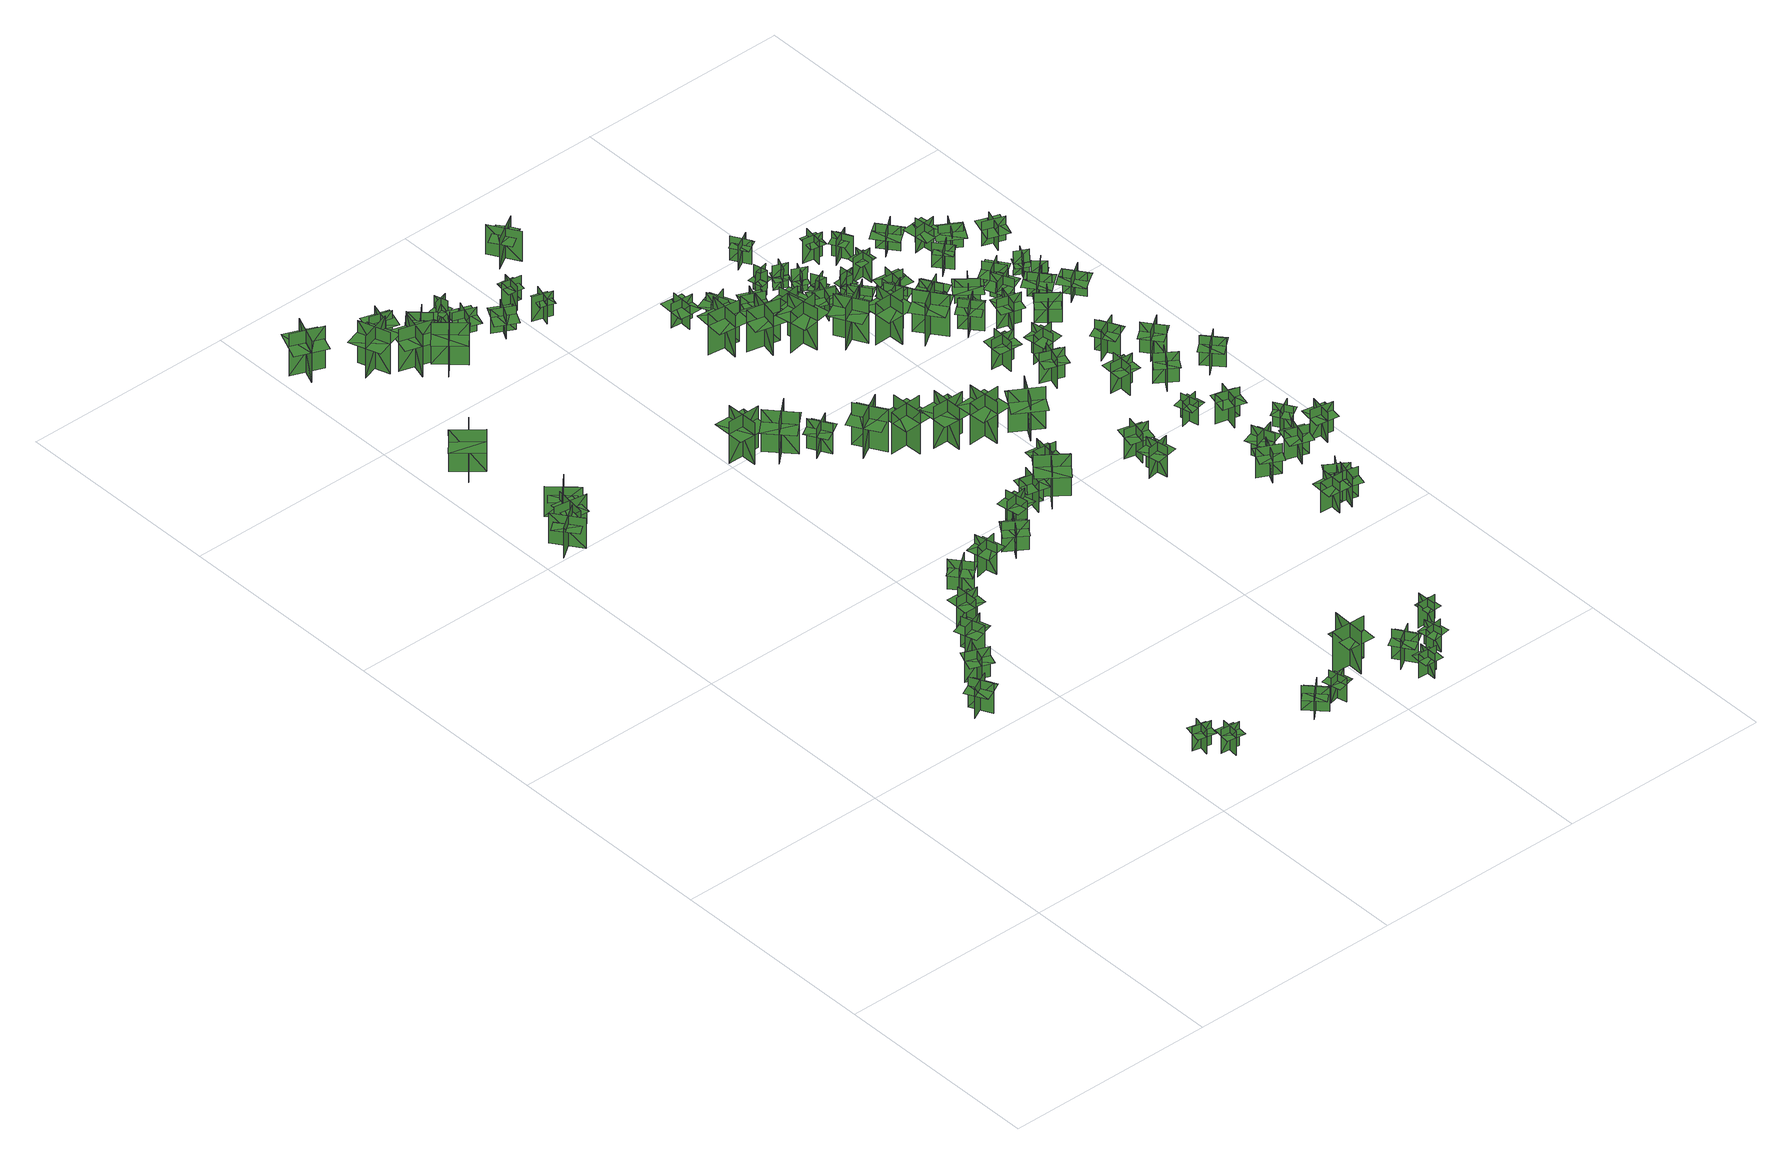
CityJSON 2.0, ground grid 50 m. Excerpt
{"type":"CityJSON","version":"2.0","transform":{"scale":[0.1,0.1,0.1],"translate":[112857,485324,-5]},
"CityObjects":{
"tree1":{"type":"SolitaryVegetationObject","geometry":[{"type":"MultiSurface","lod":"1","boundaries":[[[0,1,2]],[[0,2,3]],[[4,5,6]],[[4,6,7]],[[8,9,10]],[[8,10,11]],[[8,11,12]],[[8,12,13]]]}]},
"tree2":{"type":"SolitaryVegetationObject","geometry":[{"type":"MultiSurface","lod":"1","boundaries":[[[14,15,16]],[[14,16,17]],[[18,19,20]],[[18,20,21]],[[22,23,24]],[[22,24,25]],[[22,25,26]],[[22,26,27]]]}]},
"tree3":{"type":"SolitaryVegetationObject","geometry":[{"type":"MultiSurface","lod":"1","boundaries":[[[28,29,30]],[[28,30,31]],[[32,33,34]],[[32,34,35]],[[36,37,38]],[[36,38,39]],[[36,39,40]],[[36,40,41]]]}]},
"tree4":{"type":"SolitaryVegetationObject","geometry":[{"type":"MultiSurface","lod":"1","boundaries":[[[42,43,44]],[[42,44,45]],[[46,47,48]],[[46,48,49]],[[50,51,52]],[[50,52,53]],[[50,53,54]],[[50,54,55]]]}]},
"tree5":{"type":"SolitaryVegetationObject","geometry":[{"type":"MultiSurface","lod":"1","boundaries":[[[56,57,58]],[[56,58,59]],[[60,61,62]],[[60,62,63]],[[64,65,66]],[[64,66,67]],[[64,67,68]],[[64,68,69]]]}]},
"tree6":{"type":"SolitaryVegetationObject","geometry":[{"type":"MultiSurface","lod":"1","boundaries":[[[70,71,72]],[[70,72,73]],[[74,75,76]],[[74,76,77]],[[78,79,80]],[[78,80,81]],[[78,81,82]],[[78,82,83]]]}]},
"tree7":{"type":"SolitaryVegetationObject","geometry":[{"type":"MultiSurface","lod":"1","boundaries":[[[84,85,86]],[[84,86,87]],[[88,89,90]],[[88,90,91]],[[92,93,94]],[[92,94,95]],[[92,95,96]],[[92,96,97]]]}]},
"tree8":{"type":"SolitaryVegetationObject","geometry":[{"type":"MultiSurface","lod":"1","boundaries":[[[98,99,100]],[[98,100,101]],[[102,103,104]],[[102,104,105]],[[106,107,108]],[[106,108,109]],[[106,109,110]],[[106,110,111]]]}]},
"tree9":{"type":"SolitaryVegetationObject","geometry":[{"type":"MultiSurface","lod":"1","boundaries":[[[112,113,114]],[[112,114,115]],[[116,117,118]],[[116,118,119]],[[120,121,122]],[[120,122,123]],[[120,123,124]],[[120,124,125]]]}]},
"tree10":{"type":"SolitaryVegetationObject","geometry":[{"type":"MultiSurface","lod":"1","boundaries":[[[126,127,128]],[[126,128,129]],[[130,131,132]],[[130,132,133]],[[134,135,136]],[[134,136,137]],[[134,137,138]],[[134,138,139]]]}]},
"tree11":{"type":"SolitaryVegetationObject","geometry":[{"type":"MultiSurface","lod":"1","boundaries":[[[140,141,142]],[[140,142,143]],[[144,145,146]],[[144,146,147]],[[148,149,150]],[[148,150,151]],[[148,151,152]],[[148,152,153]]]}]},
"tree12":{"type":"SolitaryVegetationObject","geometry":[{"type":"MultiSurface","lod":"1","boundaries":[[[154,155,156]],[[154,156,157]],[[158,159,160]],[[158,160,161]],[[162,163,164]],[[162,164,165]],[[162,165,166]],[[162,166,167]]]}]},
"tree13":{"type":"SolitaryVegetationObject","geometry":[{"type":"MultiSurface","lod":"1","boundaries":[[[168,169,170]],[[168,170,171]],[[172,173,174]],[[172,174,175]],[[176,177,178]],[[176,178,179]],[[176,179,180]],[[176,180,181]]]}]},
"tree14":{"type":"SolitaryVegetationObject","geometry":[{"type":"MultiSurface","lod":"1","boundaries":[[[182,183,184]],[[182,184,185]],[[186,187,188]],[[186,188,189]],[[190,191,192]],[[190,192,193]],[[190,193,194]],[[190,194,195]]]}]},
"tree15":{"type":"SolitaryVegetationObject","geometry":[{"type":"MultiSurface","lod":"1","boundaries":[[[196,197,198]],[[196,198,199]],[[200,201,202]],[[200,202,203]],[[204,205,206]],[[204,206,207]],[[204,207,208]],[[204,208,209]]]}]},
"tree16":{"type":"SolitaryVegetationObject","geometry":[{"type":"MultiSurface","lod":"1","boundaries":[[[210,211,212]],[[210,212,213]],[[214,215,216]],[[214,216,217]],[[218,219,220]],[[218,220,221]],[[218,221,222]],[[218,222,223]]]}]},
"tree17":{"type":"SolitaryVegetationObject","geometry":[{"type":"MultiSurface","lod":"1","boundaries":[[[224,225,226]],[[224,226,227]],[[228,229,230]],[[228,230,231]],[[232,233,234]],[[232,234,235]],[[232,235,236]],[[232,236,237]]]}]},
"tree18":{"type":"SolitaryVegetationObject","geometry":[{"type":"MultiSurface","lod":"1","boundaries":[[[238,239,240]],[[238,240,241]],[[242,243,244]],[[242,244,245]],[[246,247,248]],[[246,248,249]],[[246,249,250]],[[246,250,251]]]}]},
"tree19":{"type":"SolitaryVegetationObject","geometry":[{"type":"MultiSurface","lod":"1","boundaries":[[[252,253,254]],[[252,254,255]],[[256,257,258]],[[256,258,259]],[[260,261,262]],[[260,262,263]],[[260,263,264]],[[260,264,265]]]}]},
"tree20":{"type":"SolitaryVegetationObject","geometry":[{"type":"MultiSurface","lod":"1","boundaries":[[[266,267,268]],[[266,268,269]],[[270,271,272]],[[270,272,273]],[[274,275,276]],[[274,276,277]],[[274,277,278]],[[274,278,279]]]}]},
"tree21":{"type":"SolitaryVegetationObject","geometry":[{"type":"MultiSurface","lod":"1","boundaries":[[[280,281,282]],[[280,282,283]],[[284,285,286]],[[284,286,287]],[[288,289,290]],[[288,290,291]],[[288,291,292]],[[288,292,293]]]}]},
"tree22":{"type":"SolitaryVegetationObject","geometry":[{"type":"MultiSurface","lod":"1","boundaries":[[[294,295,296]],[[294,296,297]],[[298,299,300]],[[298,300,301]],[[302,303,304]],[[302,304,305]],[[302,305,306]],[[302,306,307]]]}]},
"tree23":{"type":"SolitaryVegetationObject","geometry":[{"type":"MultiSurface","lod":"1","boundaries":[[[308,309,310]],[[308,310,311]],[[312,313,314]],[[312,314,315]],[[316,317,318]],[[316,318,319]],[[316,319,320]],[[316,320,321]]]}]},
"tree24":{"type":"SolitaryVegetationObject","geometry":[{"type":"MultiSurface","lod":"1","boundaries":[[[322,323,324]],[[322,324,325]],[[326,327,328]],[[326,328,329]],[[330,331,332]],[[330,332,333]],[[330,333,334]],[[330,334,335]]]}]},
"tree25":{"type":"SolitaryVegetationObject","geometry":[{"type":"MultiSurface","lod":"1","boundaries":[[[336,337,338]],[[336,338,339]],[[340,341,342]],[[340,342,343]],[[344,345,341]],[[344,341,340]],[[346,347,337]],[[346,337,336]],[[336,337,348]],[[336,348,349]],[[336,350,351]],[[336,351,337]]]}]},
"tree26":{"type":"SolitaryVegetationObject","geometry":[{"type":"MultiSurface","lod":"1","boundaries":[[[352,353,354]],[[352,354,355]],[[356,357,358]],[[356,358,359]],[[360,361,362]],[[360,362,363]],[[360,363,364]],[[360,364,365]]]}]},
"tree27":{"type":"SolitaryVegetationObject","geometry":[{"type":"MultiSurface","lod":"1","boundaries":[[[366,367,368]],[[366,368,369]],[[370,371,372]],[[370,372,373]],[[374,375,376]],[[374,376,377]],[[374,377,378]],[[374,378,379]]]}]},
"tree28":{"type":"SolitaryVegetationObject","geometry":[{"type":"MultiSurface","lod":"1","boundaries":[[[380,381,382]],[[380,382,383]],[[384,385,386]],[[384,386,387]],[[388,389,390]],[[388,390,391]],[[388,391,392]],[[388,392,393]]]}]},
"tree29":{"type":"SolitaryVegetationObject","geometry":[{"type":"MultiSurface","lod":"1","boundaries":[[[394,395,396]],[[394,396,397]],[[398,399,400]],[[398,400,401]],[[402,403,404]],[[402,404,405]],[[402,405,406]],[[402,406,407]]]}]},
"tree30":{"type":"SolitaryVegetationObject","geometry":[{"type":"MultiSurface","lod":"1","boundaries":[[[408,409,410]],[[408,410,411]],[[412,413,414]],[[412,414,415]],[[416,417,418]],[[416,418,419]],[[416,419,420]],[[416,420,421]]]}]},
"tree31":{"type":"SolitaryVegetationObject","geometry":[{"type":"MultiSurface","lod":"1","boundaries":[[[422,423,424]],[[422,424,425]],[[426,427,428]],[[426,428,429]],[[430,431,432]],[[430,432,433]],[[430,433,434]],[[430,434,435]]]}]},
"tree32":{"type":"SolitaryVegetationObject","geometry":[{"type":"MultiSurface","lod":"1","boundaries":[[[436,437,438]],[[436,438,439]],[[440,441,442]],[[440,442,443]],[[444,445,446]],[[444,446,447]],[[444,447,448]],[[444,448,449]]]}]},
"tree33":{"type":"SolitaryVegetationObject","geometry":[{"type":"MultiSurface","lod":"1","boundaries":[[[450,451,452]],[[450,452,453]],[[454,455,456]],[[454,456,457]],[[458,459,460]],[[458,460,461]],[[458,461,462]],[[458,462,463]]]}]},
"tree34":{"type":"SolitaryVegetationObject","geometry":[{"type":"MultiSurface","lod":"1","boundaries":[[[464,465,466]],[[464,466,467]],[[468,469,470]],[[468,470,471]],[[472,473,474]],[[472,474,475]],[[472,475,476]],[[472,476,477]]]}]},
"tree35":{"type":"SolitaryVegetationObject","geometry":[{"type":"MultiSurface","lod":"1","boundaries":[[[478,479,480]],[[478,480,481]],[[482,483,484]],[[482,484,485]],[[486,487,488]],[[486,488,489]],[[486,490,491]],[[486,491,487]]]}]},
"tree36":{"type":"SolitaryVegetationObject","geometry":[{"type":"MultiSurface","lod":"1","boundaries":[[[492,493,494]],[[492,494,495]],[[496,497,498]],[[496,498,499]],[[500,501,502]],[[500,502,503]],[[500,504,505]],[[500,505,501]]]}]},
"tree37":{"type":"SolitaryVegetationObject","geometry":[{"type":"MultiSurface","lod":"1","boundaries":[[[506,507,508]],[[506,508,509]],[[510,511,512]],[[510,512,513]],[[514,515,516]],[[514,516,517]],[[514,517,518]],[[514,518,519]]]}]},
"tree38":{"type":"SolitaryVegetationObject","geometry":[{"type":"MultiSurface","lod":"1","boundaries":[[[520,521,522]],[[520,522,523]],[[524,525,526]],[[524,526,527]],[[528,529,530]],[[528,530,531]],[[528,531,532]],[[528,532,533]]]}]},
"tree39":{"type":"SolitaryVegetationObject","geometry":[{"type":"MultiSurface","lod":"1","boundaries":[[[534,535,536]],[[534,536,537]],[[538,539,540]],[[538,540,541]],[[542,543,544]],[[542,544,545]],[[542,545,546]],[[542,546,547]]]}]},
"tree40":{"type":"SolitaryVegetationObject","geometry":[{"type":"MultiSurface","lod":"1","boundaries":[[[548,549,550]],[[548,550,551]],[[552,553,554]],[[552,554,555]],[[556,557,558]],[[556,558,559]],[[556,559,560]],[[556,560,561]]]}]},
"tree41":{"type":"SolitaryVegetationObject","geometry":[{"type":"MultiSurface","lod":"1","boundaries":[[[562,563,564]],[[562,564,565]],[[566,567,568]],[[566,568,569]],[[570,571,572]],[[570,572,573]],[[570,573,574]],[[570,574,575]]]}]},
"tree42":{"type":"SolitaryVegetationObject","geometry":[{"type":"MultiSurface","lod":"1","boundaries":[[[576,577,578]],[[576,578,579]],[[580,581,582]],[[580,582,583]],[[584,585,586]],[[584,586,587]],[[584,587,588]],[[584,588,589]]]}]},
"tree43":{"type":"SolitaryVegetationObject","geometry":[{"type":"MultiSurface","lod":"1","boundaries":[[[590,591,592]],[[590,592,593]],[[594,595,596]],[[594,596,597]],[[598,599,600]],[[598,600,601]],[[598,601,602]],[[598,602,603]]]}]},
"tree44":{"type":"SolitaryVegetationObject","geometry":[{"type":"MultiSurface","lod":"1","boundaries":[[[604,605,606]],[[604,606,607]],[[608,609,610]],[[608,610,611]],[[612,613,614]],[[612,614,615]],[[612,615,616]],[[612,616,617]]]}]},
"tree45":{"type":"SolitaryVegetationObject","geometry":[{"type":"MultiSurface","lod":"1","boundaries":[[[618,619,620]],[[618,620,621]],[[622,623,624]],[[622,624,625]],[[626,627,628]],[[626,628,629]],[[626,629,630]],[[626,630,631]]]}]},
"tree46":{"type":"SolitaryVegetationObject","geometry":[{"type":"MultiSurface","lod":"1","boundaries":[[[632,633,634]],[[632,634,635]],[[636,637,638]],[[636,638,639]],[[640,641,642]],[[640,642,643]],[[640,643,644]],[[640,644,645]]]}]},
"tree47":{"type":"SolitaryVegetationObject","geometry":[{"type":"MultiSurface","lod":"1","boundaries":[[[646,647,648]],[[646,648,649]],[[650,651,652]],[[650,652,653]],[[654,655,656]],[[654,656,657]],[[654,657,658]],[[654,658,659]]]}]},
"tree48":{"type":"SolitaryVegetationObject","geometry":[{"type":"MultiSurface","lod":"1","boundaries":[[[660,661,662]],[[660,662,663]],[[664,665,666]],[[664,666,667]],[[668,669,670]],[[668,670,671]],[[668,671,672]],[[668,672,673]]]}]},
"tree49":{"type":"SolitaryVegetationObject","geometry":[{"type":"MultiSurface","lod":"1","boundaries":[[[674,675,676]],[[674,676,677]],[[678,679,680]],[[678,680,681]],[[682,683,684]],[[682,684,685]],[[682,685,686]],[[682,686,687]]]}]},
"tree50":{"type":"SolitaryVegetationObject","geometry":[{"type":"MultiSurface","lod":"1","boundaries":[[[688,689,690]],[[688,690,691]],[[692,693,694]],[[692,694,695]],[[696,697,698]],[[696,698,699]],[[696,699,700]],[[696,700,701]]]}]},
"tree51":{"type":"SolitaryVegetationObject","geometry":[{"type":"MultiSurface","lod":"1","boundaries":[[[702,703,704]],[[702,704,705]],[[706,707,708]],[[706,708,709]],[[710,711,712]],[[710,712,713]],[[710,713,714]],[[710,714,715]]]}]},
"tree52":{"type":"SolitaryVegetationObject","geometry":[{"type":"MultiSurface","lod":"1","boundaries":[[[716,717,718]],[[716,718,719]],[[720,721,722]],[[720,722,723]],[[724,725,726]],[[724,726,727]],[[724,727,728]],[[724,728,729]]]}]},
"tree53":{"type":"SolitaryVegetationObject","geometry":[{"type":"MultiSurface","lod":"1","boundaries":[[[730,731,732]],[[730,732,733]],[[734,735,736]],[[734,736,737]],[[738,739,740]],[[738,740,741]],[[738,741,742]],[[738,742,743]]]}]},
"tree54":{"type":"SolitaryVegetationObject","geometry":[{"type":"MultiSurface","lod":"1","boundaries":[[[744,745,746]],[[744,746,747]],[[748,749,750]],[[748,750,751]],[[752,753,754]],[[752,754,755]],[[752,755,756]],[[752,756,757]]]}]},
"tree55":{"type":"SolitaryVegetationObject","geometry":[{"type":"MultiSurface","lod":"1","boundaries":[[[758,759,760]],[[758,760,761]],[[762,763,764]],[[762,764,765]],[[766,767,768]],[[766,768,769]],[[766,769,770]],[[766,770,771]]]}]},
"tree56":{"type":"SolitaryVegetationObject","geometry":[{"type":"MultiSurface","lod":"1","boundaries":[[[772,773,774]],[[772,774,775]],[[776,777,778]],[[776,778,779]],[[780,781,782]],[[780,782,783]],[[780,783,784]],[[780,784,785]]]}]},
"tree57":{"type":"SolitaryVegetationObject","geometry":[{"type":"MultiSurface","lod":"1","boundaries":[[[786,787,788]],[[786,788,789]],[[790,791,792]],[[790,792,793]],[[794,795,791]],[[794,791,790]],[[796,797,787]],[[796,787,786]],[[786,787,798]],[[786,798,799]],[[786,800,801]],[[786,801,787]]]}]},
"tree58":{"type":"SolitaryVegetationObject","geometry":[{"type":"MultiSurface","lod":"1","boundaries":[[[802,803,804]],[[802,804,805]],[[806,807,808]],[[806,808,809]],[[810,811,812]],[[810,812,813]],[[810,813,814]],[[810,814,815]]]}]},
"tree59":{"type":"SolitaryVegetationObject","geometry":[{"type":"MultiSurface","lod":"1","boundaries":[[[816,817,818]],[[816,818,819]],[[820,821,822]],[[820,822,823]],[[824,825,826]],[[824,826,827]],[[824,827,828]],[[824,828,829]]]}]},
"tree60":{"type":"SolitaryVegetationObject","geometry":[{"type":"MultiSurface","lod":"1","boundaries":[[[830,831,832]],[[830,832,833]],[[834,835,836]],[[834,836,837]],[[838,839,840]],[[838,840,841]],[[838,841,842]],[[838,842,843]]]}]},
"tree61":{"type":"SolitaryVegetationObject","geometry":[{"type":"MultiSurface","lod":"1","boundaries":[[[844,845,846]],[[844,846,847]],[[848,849,850]],[[848,850,851]],[[852,853,854]],[[852,854,855]],[[852,855,856]],[[852,856,857]]]}]},
"tree62":{"type":"SolitaryVegetationObject","geometry":[{"type":"MultiSurface","lod":"1","boundaries":[[[858,859,860]],[[858,860,861]],[[862,863,864]],[[862,864,865]],[[866,867,863]],[[866,863,862]],[[868,869,859]],[[868,859,858]],[[858,859,870]],[[858,870,871]],[[858,872,873]],[[858,873,859]]]}]},
"tree63":{"type":"SolitaryVegetationObject","geometry":[{"type":"MultiSurface","lod":"1","boundaries":[[[874,875,876]],[[874,876,877]],[[878,879,880]],[[878,880,881]],[[882,883,884]],[[882,884,885]],[[882,885,886]],[[882,886,887]]]}]},
"tree64":{"type":"SolitaryVegetationObject","geometry":[{"type":"MultiSurface","lod":"1","boundaries":[[[888,889,890]],[[888,890,891]],[[892,893,894]],[[892,894,895]],[[896,897,893]],[[896,893,892]],[[898,899,889]],[[898,889,888]],[[888,889,900]],[[888,900,901]],[[888,902,903]],[[888,903,889]]]}]},
"tree65":{"type":"SolitaryVegetationObject","geometry":[{"type":"MultiSurface","lod":"1","boundaries":[[[904,905,906]],[[904,906,907]],[[908,909,910]],[[908,910,911]],[[912,913,909]],[[912,909,908]],[[914,915,905]],[[914,905,904]],[[904,905,916]],[[904,916,917]],[[904,918,919]],[[904,919,905]]]}]},
"tree66":{"type":"SolitaryVegetationObject","geometry":[{"type":"MultiSurface","lod":"1","boundaries":[[[920,921,922]],[[920,922,923]],[[924,925,926]],[[924,926,927]],[[928,929,930]],[[928,930,931]],[[928,931,932]],[[928,932,933]]]}]},
"tree67":{"type":"SolitaryVegetationObject","geometry":[{"type":"MultiSurface","lod":"1","boundaries":[[[934,935,936]],[[934,936,937]],[[938,939,940]],[[938,940,941]],[[942,943,944]],[[942,944,945]],[[942,945,946]],[[942,946,947]]]}]},
"tree68":{"type":"SolitaryVegetationObject","geometry":[{"type":"MultiSurface","lod":"1","boundaries":[[[948,949,950]],[[948,950,951]],[[952,953,954]],[[952,954,955]],[[956,957,958]],[[956,958,959]],[[956,959,960]],[[956,960,961]]]}]},
"tree69":{"type":"SolitaryVegetationObject","geometry":[{"type":"MultiSurface","lod":"1","boundaries":[[[962,963,964]],[[962,964,965]],[[966,967,968]],[[966,968,969]],[[970,971,972]],[[970,972,973]],[[970,973,974]],[[970,974,975]]]}]},
"tree70":{"type":"SolitaryVegetationObject","geometry":[{"type":"MultiSurface","lod":"1","boundaries":[[[976,977,978]],[[976,978,979]],[[980,981,982]],[[980,982,983]],[[984,985,986]],[[984,986,987]],[[984,987,988]],[[984,988,989]]]}]},
"tree71":{"type":"SolitaryVegetationObject","geometry":[{"type":"MultiSurface","lod":"1","boundaries":[[[990,991,992]],[[990,992,993]],[[994,995,996]],[[994,996,997]],[[998,999,1000]],[[998,1000,1001]],[[998,1002,1003]],[[998,1003,999]]]}]},
"tree72":{"type":"SolitaryVegetationObject","geometry":[{"type":"MultiSurface","lod":"1","boundaries":[[[1004,1005,1006]],[[1004,1006,1007]],[[1008,1009,1010]],[[1008,1010,1011]],[[1012,1013,1014]],[[1012,1014,1015]],[[1012,1015,1016]],[[1012,1016,1017]]]}]},
"tree73":{"type":"SolitaryVegetationObject","geometry":[{"type":"MultiSurface","lod":"1","boundaries":[[[1018,1019,1020]],[[1018,1020,1021]],[[1022,1023,1024]],[[1022,1024,1025]],[[1026,1027,1023]],[[1026,1023,1022]],[[1028,1029,1019]],[[1028,1019,1018]],[[1018,1019,1030]],[[1018,1030,1031]],[[1018,1032,1033]],[[1018,1033,1019]]]}]},
"tree74":{"type":"SolitaryVegetationObject","geometry":[{"type":"MultiSurface","lod":"1","boundaries":[[[1034,1035,1036]],[[1034,1036,1037]],[[1038,1039,1040]],[[1038,1040,1041]],[[1042,1043,1044]],[[1042,1044,1045]],[[1042,1045,1046]],[[1042,1046,1047]]]}]},
"tree75":{"type":"SolitaryVegetationObject","geometry":[{"type":"MultiSurface","lod":"1","boundaries":[[[1048,1049,1050]],[[1048,1050,1051]],[[1052,1053,1054]],[[1052,1054,1055]],[[1056,1057,1058]],[[1056,1058,1059]],[[1056,1059,1060]],[[1056,1060,1061]]]}]},
"tree76":{"type":"SolitaryVegetationObject","geometry":[{"type":"MultiSurface","lod":"1","boundaries":[[[1062,1063,1064]],[[1062,1064,1065]],[[1066,1067,1068]],[[1066,1068,1069]],[[1070,1071,1072]],[[1070,1072,1073]],[[1070,1073,1074]],[[1070,1074,1075]]]}]},
"tree77":{"type":"SolitaryVegetationObject","geometry":[{"type":"MultiSurface","lod":"1","boundaries":[[[1076,1077,1078]],[[1076,1078,1079]],[[1080,1081,1082]],[[1080,1082,1083]],[[1084,1085,1086]],[[1084,1086,1087]],[[1084,1087,1088]],[[1084,1088,1089]]]}]},
"tree78":{"type":"SolitaryVegetationObject","geometry":[{"type":"MultiSurface","lod":"1","boundaries":[[[1090,1091,1092]],[[1090,1092,1093]],[[1094,1095,1096]],[[1094,1096,1097]],[[1098,1099,1100]],[[1098,1100,1101]],[[1098,1101,1102]],[[1098,1102,1103]]]}]},
"tree79":{"type":"SolitaryVegetationObject","geometry":[{"type":"MultiSurface","lod":"1","boundaries":[[[1104,1105,1106]],[[1104,1106,1107]],[[1108,1109,1110]],[[1108,1110,1111]],[[1112,1113,1114]],[[1112,1114,1115]],[[1112,1115,1116]],[[1112,1116,1117]]]}]},
"tree80":{"type":"SolitaryVegetationObject","geometry":[{"type":"MultiSurface","lod":"1","boundaries":[[[1118,1119,1120]],[[1118,1120,1121]],[[1122,1123,1124]],[[1122,1124,1125]],[[1126,1127,1128]],[[1126,1128,1129]],[[1126,1129,1130]],[[1126,1130,1131]]]}]},
"tree81":{"type":"SolitaryVegetationObject","geometry":[{"type":"MultiSurface","lod":"1","boundaries":[[[1132,1133,1134]],[[1132,1134,1135]],[[1136,1137,1138]],[[1136,1138,1139]],[[1140,1141,1142]],[[1140,1142,1143]],[[1140,1143,1144]],[[1140,1144,1145]]]}]},
"tree82":{"type":"SolitaryVegetationObject","geometry":[{"type":"MultiSurface","lod":"1","boundaries":[[[1146,1147,1148]],[[1146,1148,1149]],[[1150,1151,1152]],[[1150,1152,1153]],[[1154,1155,1156]],[[1154,1156,1157]],[[1154,1157,1158]],[[1154,1158,1159]]]}]},
"tree83":{"type":"SolitaryVegetationObject","geometry":[{"type":"MultiSurface","lod":"1","boundaries":[[[1160,1161,1162]],[[1160,1162,1163]],[[1164,1165,1166]],[[1164,1166,1167]],[[1168,1169,1170]],[[1168,1170,1171]],[[1168,1172,1173]],[[1168,1173,1169]]]}]},
"tree84":{"type":"SolitaryVegetationObject","geometry":[{"type":"MultiSurface","lod":"1","boundaries":[[[1174,1175,1176]],[[1174,1176,1177]],[[1178,1179,1180]],[[1178,1180,1181]],[[1182,1183,1184]],[[1182,1184,1185]],[[1182,1186,1187]],[[1182,1187,1183]]]}]},
"tree85":{"type":"SolitaryVegetationObject","geometry":[{"type":"MultiSurface","lod":"1","boundaries":[[[1188,1189,1190]],[[1188,1190,1191]],[[1192,1193,1194]],[[1192,1194,1195]],[[1196,1197,1198]],[[1196,1198,1199]],[[1196,1199,1200]],[[1196,1200,1201]]]}]},
"tree86":{"type":"SolitaryVegetationObject","geometry":[{"type":"MultiSurface","lod":"1","boundaries":[[[1202,1203,1204]],[[1202,1204,1205]],[[1206,1207,1208]],[[1206,1208,1209]],[[1210,1211,1212]],[[1210,1212,1213]],[[1210,1213,1214]],[[1210,1214,1215]]]}]},
"tree87":{"type":"SolitaryVegetationObject","geometry":[{"type":"MultiSurface","lod":"1","boundaries":[[[1216,1217,1218]],[[1216,1218,1219]],[[1220,1221,1222]],[[1220,1222,1223]],[[1224,1225,1226]],[[1224,1226,1227]],[[1224,1227,1228]],[[1224,1228,1229]]]}]},
"tree88":{"type":"SolitaryVegetationObject","geometry":[{"type":"MultiSurface","lod":"1","boundaries":[[[1230,1231,1232]],[[1230,1232,1233]],[[1234,1235,1236]],[[1234,1236,1237]],[[1238,1239,1240]],[[1238,1240,1241]],[[1238,1241,1242]],[[1238,1242,1243]]]}]},
"tree89":{"type":"SolitaryVegetationObject","geometry":[{"type":"MultiSurface","lod":"1","boundaries":[[[1244,1245,1246]],[[1244,1246,1247]],[[1248,1249,1250]],[[1248,1250,1251]],[[1252,1253,1254]],[[1252,1254,1255]],[[1252,1256,1257]],[[1252,1257,1253]]]}]},
"tree90":{"type":"SolitaryVegetationObject","geometry":[{"type":"MultiSurface","lod":"1","boundaries":[[[1258,1259,1260]],[[1258,1260,1261]],[[1262,1263,1264]],[[1262,1264,1265]],[[1266,1267,1268]],[[1266,1268,1269]],[[1266,1269,1270]],[[1266,1270,1271]]]}]},
"tree91":{"type":"SolitaryVegetationObject","geometry":[{"type":"MultiSurface","lod":"1","boundaries":[[[1272,1273,1274]],[[1272,1274,1275]],[[1276,1277,1278]],[[1276,1278,1279]],[[1280,1281,1282]],[[1280,1282,1283]],[[1280,1283,1284]],[[1280,1284,1285]]]}]},
"tree92":{"type":"SolitaryVegetationObject","geometry":[{"type":"MultiSurface","lod":"1","boundaries":[[[1286,1287,1288]],[[1286,1288,1289]],[[1290,1291,1292]],[[1290,1292,1293]],[[1294,1295,1296]],[[1294,1296,1297]],[[1294,1297,1298]],[[1294,1298,1299]]]}]},
"tree93":{"type":"SolitaryVegetationObject","geometry":[{"type":"MultiSurface","lod":"1","boundaries":[[[1300,1301,1302]],[[1300,1302,1303]],[[1304,1305,1306]],[[1304,1306,1307]],[[1308,1309,1310]],[[1308,1310,1311]],[[1308,1311,1312]],[[1308,1312,1313]]]}]},
"tree94":{"type":"SolitaryVegetationObject","geometry":[{"type":"MultiSurface","lod":"1","boundaries":[[[1314,1315,1316]],[[1314,1316,1317]],[[1318,1319,1320]],[[1318,1320,1321]],[[1322,1323,1324]],[[1322,1324,1325]],[[1322,1325,1326]],[[1322,1326,1327]]]}]},
"tree95":{"type":"SolitaryVegetationObject","geometry":[{"type":"MultiSurface","lod":"1","boundaries":[[[1328,1329,1330]],[[1328,1330,1331]],[[1332,1333,1334]],[[1332,1334,1335]],[[1336,1337,1338]],[[1336,1338,1339]],[[1336,1340,1341]],[[1336,1341,1337]]]}]},
"tree96":{"type":"SolitaryVegetationObject","geometry":[{"type":"MultiSurface","lod":"1","boundaries":[[[1342,1343,1344]],[[1342,1344,1345]],[[1346,1347,1348]],[[1346,1348,1349]],[[1350,1351,1352]],[[1350,1352,1353]],[[1350,1353,1354]],[[1350,1354,1355]]]}]},
"tree97":{"type":"SolitaryVegetationObject","geometry":[{"type":"MultiSurface","lod":"1","boundaries":[[[1356,1357,1358]],[[1356,1358,1359]],[[1360,1361,1362]],[[1360,1362,1363]],[[1364,1365,1366]],[[1364,1366,1367]],[[1364,1367,1368]],[[1364,1368,1369]]]}]},
"tree98":{"type":"SolitaryVegetationObject","geometry":[{"type":"MultiSurface","lod":"1","boundaries":[[[1370,1371,1372]],[[1370,1372,1373]],[[1374,1375,1376]],[[1374,1376,1377]],[[1378,1379,1375]],[[1378,1375,1374]],[[1380,1381,1371]],[[1380,1371,1370]],[[1370,1371,1382]],[[1370,1382,1383]],[[1370,1384,1385]],[[1370,1385,1371]]]}]},
"tree99":{"type":"SolitaryVegetationObject","geometry":[{"type":"MultiSurface","lod":"1","boundaries":[[[1386,1387,1388]],[[1386,1388,1389]],[[1390,1391,1392]],[[1390,1392,1393]],[[1394,1395,1396]],[[1394,1396,1397]],[[1394,1397,1398]],[[1394,1398,1399]]]}]},
"tree100":{"type":"SolitaryVegetationObject","geometry":[{"type":"MultiSurface","lod":"1","boundaries":[[[1400,1401,1402]],[[1400,1402,1403]],[[1404,1405,1406]],[[1404,1406,1407]],[[1408,1409,1410]],[[1408,1410,1411]],[[1408,1411,1412]],[[1408,1412,1413]]]}]},
"tree101":{"type":"SolitaryVegetationObject","geometry":[{"type":"MultiSurface","lod":"1","boundaries":[[[1414,1415,1416]],[[1414,1416,1417]],[[1418,1419,1420]],[[1418,1420,1421]],[[1422,1423,1419]],[[1422,1419,1418]],[[1424,1425,1415]],[[1424,1415,1414]],[[1414,1415,1426]],[[1414,1426,1427]],[[1414,1428,1429]],[[1414,1429,1415]]]}]},
"tree102":{"type":"SolitaryVegetationObject","geometry":[{"type":"MultiSurface","lod":"1","boundaries":[[[1430,1431,1432]],[[1430,1432,1433]],[[1434,1435,1436]],[[1434,1436,1437]],[[1438,1439,1440]],[[1438,1440,1441]],[[1438,1441,1442]],[[1438,1442,1443]]]}]},
"tree103":{"type":"SolitaryVegetationObject","geometry":[{"type":"MultiSurface","lod":"1","boundaries":[[[1444,1445,1446]],[[1444,1446,1447]],[[1448,1449,1450]],[[1448,1450,1451]],[[1452,1453,1454]],[[1452,1454,1455]],[[1452,1455,1456]],[[1452,1456,1457]]]}]}
},
"vertices":[
[343,551,40],[293,526,40],[293,526,117],[343,551,117],[308,563,40],[333,513,40],[333,513,117],[308,563,117],[308,563,96],[283,550,96],[308,501,96],[333,513,96],[357,526,96],[332,575,96],
[89,1483,20],[44,1547,20],[44,1547,98],[89,1483,98],[97,1535,20],[97,1535,98],[34,1490,98],[34,1490,20],[85,1489,77],[105,1505,77],[68,1553,77],[48,1537,77],[27,1521,77],[64,1473,77],
[387,639,43],[367,588,43],[367,588,120],[387,639,120],[354,625,43],[405,605,43],[405,605,120],[354,625,120],[354,625,98],[344,599,98],[395,579,98],[405,605,98],[415,630,98],[364,650,98],
[109,1586,19],[98,1510,19],[98,1510,96],[109,1586,96],[67,1555,19],[67,1555,96],[144,1544,96],[144,1544,19],[108,1580,76],[82,1582,76],[76,1522,76],[102,1519,76],[127,1517,76],[134,1577,76],
[96,1619,18],[153,1565,18],[153,1565,96],[96,1619,96],[98,1566,18],[98,1566,96],[152,1622,96],[152,1622,18],[101,1614,75],[84,1594,75],[130,1554,75],[147,1574,75],[164,1593,75],[118,1633,75],
[569,161,49],[560,118,49],[560,118,111],[569,161,111],[545,145,49],[588,136,49],[588,136,111],[545,145,111],[545,145,93],[540,123,93],[583,114,93],[588,136,93],[592,158,93],[549,167,93],
[607,119,49],[602,75,49],[602,75,111],[607,119,111],[584,101,49],[628,95,49],[628,95,111],[584,101,111],[584,101,94],[581,79,94],[625,73,94],[628,95,94],[631,117,94],[587,123,94],
[62,1811,11],[113,1869,11],[113,1869,118],[62,1811,118],[113,1814,11],[55,1865,11],[55,1865,118],[113,1814,118],[113,1814,88],[139,1843,88],[80,1894,88],[55,1865,88],[29,1836,88],[88,1785,88],
[426,718,43],[443,665,43],[443,665,120],[426,718,120],[409,686,43],[462,702,43],[462,702,120],[409,686,120],[409,686,98],[417,659,98],[470,676,98],[462,702,98],[453,729,98],[401,712,98],
[486,796,42],[486,740,42],[486,740,119],[486,796,119],[460,770,42],[515,769,42],[515,769,119],[460,770,119],[460,770,97],[460,743,97],[515,742,97],[515,769,97],[516,797,97],[460,798,97],
[20,2313,11],[92,2284,11],[92,2284,119],[20,2313,119],[40,2266,11],[69,2337,11],[69,2337,119],[40,2266,119],[40,2266,88],[76,2251,88],[105,2322,88],[69,2337,88],[34,2352,88],[4,2280,88],
[565,834,43],[530,877,43],[530,877,120],[565,834,120],[569,870,43],[526,836,43],[526,836,120],[569,870,120],[569,870,99],[552,892,99],[509,857,99],[526,836,99],[543,814,99],[587,849,99],
[134,2207,8],[208,2231,8],[208,2231,116],[134,2207,116],[180,2184,8],[156,2257,8],[156,2257,116],[180,2184,116],[180,2184,86],[216,2195,86],[193,2269,86],[156,2257,86],[119,2245,86],[143,2172,86],
[843,101,46],[801,62,46],[801,62,109],[843,101,109],[802,102,46],[841,60,46],[841,60,109],[802,102,109],[804,100,91],[785,83,91],[821,44,91],[840,62,91],[858,79,91],[822,117,91],
[199,2179,8],[273,2157,8],[273,2157,116],[199,2179,116],[223,2134,8],[245,2208,8],[245,2208,116],[223,2134,116],[223,2134,86],[260,2123,86],[282,2197,86],[245,2208,86],[208,2219,86],[186,2145,86],
[636,846,43],[624,900,43],[624,900,120],[636,846,120],[656,877,43],[602,865,43],[602,865,120],[656,877,120],[656,877,99],[650,904,99],[596,892,99],[602,865,99],[608,838,99],[662,850,99],
[878,104,46],[888,61,46],[888,61,108],[878,104,108],[862,79,46],[905,89,46],[905,89,108],[862,79,108],[862,79,90],[867,57,90],[910,67,90],[905,89,90],[900,110,90],[857,100,90],
[229,2254,16],[229,2254,78],[245,2305,78],[245,2305,16],[213,2286,16],[213,2286,78],[262,2271,78],[262,2271,16],[206,2288,58],[198,2263,58],[259,2244,58],[267,2269,58],[275,2295,58],[213,2314,58],
[314,2153,9],[261,2097,9],[261,2097,117],[314,2153,117],[263,2152,9],[319,2099,9],[319,2099,117],[263,2152,117],[263,2152,87],[236,2124,87],[292,2071,87],[319,2099,87],[346,2127,87],[290,2180,87],
[321,2247,15],[321,2247,77],[283,2209,77],[283,2209,15],[320,2211,15],[320,2211,77],[283,2247,77],[283,2247,15],[326,2205,57],[344,2224,57],[299,2269,57],[280,2250,57],[261,2231,57],[307,2186,57],
[692,893,44],[738,862,44],[738,862,121],[692,893,121],[699,857,44],[730,903,44],[730,903,121],[699,857,121],[699,857,100],[722,841,100],[753,887,100],[730,903,100],[707,918,100],[676,872,100],
[498,1507,11],[576,1507,11],[576,1507,118],[498,1507,118],[534,1470,11],[534,1548,11],[534,1548,118],[534,1470,118],[534,1470,88],[573,1470,88],[573,1548,88],[534,1548,88],[496,1548,88],[496,1470,88],
[971,110,45],[975,192,45],[975,192,154],[971,110,154],[1010,146,45],[1010,146,154],[928,149,154],[928,149,45],[1010,146,119],[1011,180,119],[946,182,119],[945,149,119],[943,115,119],[1008,112,119],
[349,2185,15],[349,2185,77],[399,2167,77],[399,2167,15],[382,2199,15],[382,2199,77],[364,2151,77],[364,2151,15],[385,2207,57],[359,2216,57],[337,2156,57],[363,2147,57],[388,2137,57],[410,2198,57],
[367,2219,47],[358,2251,47],[341,2247,47],[350,2214,47],[346,2230,47],[379,2239,47],[379,2241,78],[346,2232,78],[346,2232,16],[379,2241,16],[368,2219,16],[360,2252,16],[358,2251,78],[367,2219,78],[384,2223,47],[375,2256,47],
[572,1438,12],[630,1490,12],[630,1490,120],[572,1438,120],[623,1435,12],[572,1493,12],[572,1493,120],[623,1435,120],[623,1435,89],[652,1461,89],[601,1518,89],[572,1493,89],[543,1467,89],[595,1409,89],
[769,968,42],[778,913,42],[778,913,119],[769,968,119],[747,938,42],[802,947,42],[802,947,119],[747,938,119],[747,938,98],[752,910,98],[807,920,98],[802,947,98],[797,974,98],[743,965,98],
[462,2118,14],[462,2118,76],[415,2143,76],[415,2143,14],[427,2108,14],[427,2108,76],[451,2154,76],[451,2154,14],[423,2101,56],[447,2089,56],[477,2145,56],[454,2158,56],[430,2170,56],[399,2114,56],
[1076,4,42],[1077,48,42],[1077,48,104],[1076,4,104],[1098,24,42],[1053,26,42],[1053,26,104],[1098,24,104],[1098,24,86],[1098,46,86],[1054,48,86],[1053,26,86],[1053,3,86],[1097,2,86],
[640,1400,12],[688,1428,12],[688,1428,89],[640,1400,89],[675,1390,12],[648,1439,12],[648,1439,89],[675,1390,89],[675,1390,68],[699,1404,68],[672,1452,68],[648,1439,68],[624,1425,68],[651,1377,68],
[1089,101,43],[1043,71,43],[1043,71,119],[1089,101,119],[1053,109,43],[1083,62,43],[1083,62,119],[1053,109,119],[1053,109,98],[1030,94,98],[1060,47,98],[1083,62,98],[1106,78,98],[1076,124,98],
[866,963,44],[812,975,44],[812,975,121],[866,963,121],[846,994,44],[834,940,44],[834,940,121],[846,994,121],[846,994,99],[819,1000,99],[807,946,99],[834,940,99],[861,934,99],[873,988,99],
[722,1385,15],[761,1318,15],[761,1318,123],[722,1385,123],[708,1335,15],[775,1374,15],[775,1374,123],[708,1335,123],[708,1335,92],[728,1302,92],[795,1341,92],[775,1374,92],[756,1408,92],[689,1369,92],
[1144,61,41],[1137,104,41],[1137,104,103],[1144,61,103],[1162,84,41],[1118,77,41],[1118,77,103],[1162,84,103],[1162,84,86],[1158,106,86],[1115,99,86],[1118,77,86],[1122,55,86],[1165,62,86],
[539,2138,11],[525,2093,11],[525,2093,74],[539,2138,74],[506,2120,11],[552,2106,11],[552,2106,74],[506,2120,74],[538,2134,58],[525,2093,58],[543,2087,58],[556,2128,58],[520,2139,58],[508,2098,58],
[506,2164,13],[514,2210,13],[514,2210,75],[506,2164,75],[537,2186,13],[490,2193,13],[490,2193,75],[537,2186,75],[507,2168,59],[514,2210,59],[495,2213,59],[489,2170,59],[526,2165,59],[532,2207,59],
[909,991,44],[861,930,44],[861,930,152],[909,991,152],[858,985,44],[919,937,44],[919,937,152],[858,985,152],[858,985,122],[834,954,122],[895,907,122],[919,937,122],[943,968,122],[881,1015,122],
[839,1312,15],[761,1308,15],[761,1308,123],[839,1312,123],[801,1347,15],[805,1270,15],[805,1270,123],[801,1347,123],[801,1347,93],[762,1345,93],[766,1268,93],[805,1270,93],[843,1272,93],[839,1349,93],
[1186,129,42],[1185,175,42],[1185,175,104],[1186,129,104],[1206,150,42],[1206,150,104],[1160,149,104],[1160,149,42],[1206,150,85],[1206,170,85],[1169,169,85],[1169,149,85],[1170,130,85],[1207,131,85],
[921,998,42],[928,1053,42],[928,1053,119],[921,998,119],[950,1020,42],[895,1027,42],[895,1027,119],[950,1020,119],[950,1020,97],[953,1048,97],[898,1054,97],[895,1027,97],[892,999,97],[946,993,97],
[835,1262,18],[912,1262,18],[912,1262,125],[835,1262,125],[871,1225,18],[871,1302,18],[871,1302,125],[871,1225,125],[871,1225,95],[910,1225,95],[909,1303,95],[871,1302,95],[832,1302,95],[832,1225,95],
[739,1760,10],[747,1837,10],[747,1837,117],[739,1760,117],[779,1793,10],[702,1801,10],[702,1801,117],[779,1793,117],[779,1793,87],[783,1831,87],[706,1839,87],[702,1801,87],[698,1762,87],[775,1754,87],
[567,2287,16],[634,2328,16],[634,2328,93],[567,2287,93],[618,2275,16],[618,2275,93],[578,2342,93],[578,2342,16],[573,2291,73],[587,2269,73],[638,2303,73],[624,2325,73],[609,2346,73],[559,2312,73],
[936,1182,25],[932,1260,25],[932,1260,132],[936,1182,132],[971,1220,25],[893,1216,25],[893,1216,132],[971,1220,132],[971,1220,102],[969,1259,102],[891,1255,102],[893,1216,102],[896,1178,102],[973,1182,102],
[702,1914,13],[702,1914,75],[756,1911,75],[756,1911,13],[729,1938,13],[729,1938,75],[727,1886,75],[727,1886,13],[730,1945,55],[703,1947,55],[700,1883,55],[727,1881,55],[753,1880,55],[756,1944,55],
[799,1713,10],[816,1788,10],[816,1788,118],[799,1713,118],[843,1740,10],[767,1757,10],[767,1757,118],[843,1740,118],[843,1740,87],[852,1777,87],[776,1795,87],[767,1757,87],[758,1720,87],[834,1702,87],
[811,1879,15],[811,1879,77],[761,1859,77],[761,1859,15],[796,1846,15],[796,1846,77],[778,1894,77],[778,1894,15],[799,1838,57],[824,1848,57],[801,1908,57],[776,1898,57],[751,1889,57],[774,1829,57],
[987,1137,31],[1027,1203,31],[1027,1203,139],[987,1137,139],[1037,1148,31],[971,1189,31],[971,1189,139],[1037,1148,139],[1037,1148,108],[1057,1181,108],[991,1222,108],[971,1189,108],[951,1156,108],[1017,1115,108],
[1074,874,45],[1128,883,45],[1128,883,122],[1074,874,122],[1104,853,45],[1095,907,45],[1095,907,122],[1104,853,122],[1104,853,101],[1131,857,101],[1122,912,101],[1095,907,101],[1067,902,101],[1077,848,101],
[877,1666,11],[865,1743,11],[865,1743,118],[877,1666,118],[908,1708,11],[831,1695,11],[831,1695,118],[908,1708,118],[908,1708,88],[901,1746,88],[825,1734,88],[831,1695,88],[837,1657,88],[914,1670,88],
[1109,973,45],[1097,920,45],[1097,920,122],[1109,973,122],[1078,954,45],[1132,942,45],[1132,942,122],[1078,954,122],[1078,954,101],[1071,927,101],[1125,915,101],[1132,942,101],[1138,969,101],[1084,981,101],
[871,1816,16],[871,1816,78],[822,1837,78],[822,1837,16],[837,1803,16],[837,1803,78],[857,1851,78],[857,1851,16],[834,1796,58],[859,1786,58],[884,1845,58],[859,1855,58],[834,1865,58],[810,1806,58],
[900,1808,16],[900,1808,78],[908,1755,78],[908,1755,16],[929,1786,16],[929,1786,78],[878,1778,78],[878,1778,16],[936,1788,58],[932,1814,58],[869,1804,58],[873,1777,58],[878,1751,58],[941,1761,58],
[919,1626,13],[987,1663,13],[987,1663,121],[919,1626,121],[968,1611,13],[932,1679,13],[932,1679,121],[968,1611,121],[968,1611,91],[1002,1629,91],[966,1698,91],[932,1679,91],[898,1661,91],[934,1593,91],
[1288,533,45],[1292,588,45],[1292,588,122],[1288,533,122],[1316,557,45],[1261,560,45],[1261,560,122],[1316,557,122],[1316,557,101],[1318,584,101],[1263,588,101],[1261,560,101],[1259,533,101],[1314,529,101],
[1251,696,45],[1276,745,45],[1276,745,122],[1251,696,122],[1286,707,45],[1237,732,45],[1237,732,122],[1286,707,122],[1286,707,100],[1299,732,100],[1249,757,100],[1237,732,100],[1225,707,100],[1274,682,100],
[914,1902,42],[922,1869,42],[939,1874,42],[931,1907,42],[934,1891,42],[901,1883,42],[902,1881,73],[935,1889,73],[935,1889,11],[902,1881,11],[913,1902,11],[920,1869,11],[922,1869,73],[914,1902,73],[897,1899,42],[905,1865,42],
[972,1765,17],[972,1765,79],[953,1715,79],[953,1715,17],[986,1732,17],[986,1732,79],[938,1750,79],[938,1750,17],[994,1729,59],[1003,1755,59],[943,1777,59],[934,1752,59],[924,1726,59],[985,1704,59],
[1016,1561,15],[1013,1638,15],[1013,1638,123],[1016,1561,123],[1051,1599,15],[974,1596,15],[974,1596,123],[1051,1599,123],[1051,1599,93],[1050,1637,93],[972,1634,93],[974,1596,93],[975,1557,93],[1053,1560,93],
[1320,531,45],[1334,584,45],[1334,584,122],[1320,531,122],[1352,549,45],[1299,563,45],[1299,563,122],[1352,549,122],[1352,549,100],[1359,576,100],[1306,590,100],[1299,563,100],[1292,537,100],[1345,522,100],
[1339,606,45],[1308,560,45],[1308,560,122],[1339,606,122],[1303,599,45],[1349,569,45],[1349,569,122],[1303,599,122],[1303,599,101],[1287,576,101],[1334,546,101],[1349,569,101],[1364,592,101],[1318,622,101],
[939,1873,42],[971,1860,42],[977,1877,42],[946,1889,42],[961,1882,42],[948,1851,42],[950,1850,73],[963,1882,73],[963,1882,11],[950,1850,11],[939,1871,11],[970,1859,11],[971,1860,73],[939,1873,73],[933,1857,42],[965,1844,42],
[1264,758,45],[1316,776,45],[1316,776,122],[1264,758,122],[1297,742,45],[1279,794,45],[1279,794,122],[1297,742,122],[1297,742,100],[1323,751,100],[1305,803,100],[1279,794,100],[1253,785,100],[1271,733,100],
[977,1798,48],[991,1767,48],[1007,1774,48],[993,1805,48],[999,1790,48],[968,1776,48],[969,1774,79],[1000,1788,79],[1000,1788,17],[969,1774,17],[975,1797,17],[989,1766,17],[991,1767,79],[977,1798,79],[961,1791,48],[975,1760,48],
[966,1812,45],[980,1843,45],[963,1850,45],[950,1819,45],[957,1834,45],[988,1821,45],[989,1822,76],[958,1836,76],[958,1836,14],[989,1822,14],[968,1812,14],[981,1843,14],[980,1843,76],[966,1812,76],[982,1805,45],[995,1837,45],
[1116,1395,25],[1113,1339,25],[1113,1339,102],[1116,1395,102],[1088,1370,25],[1144,1367,25],[1144,1367,102],[1088,1370,102],[1088,1370,80],[1087,1343,80],[1142,1339,80],[1144,1367,80],[1145,1395,80],[1090,1398,80],
[1158,1283,31],[1141,1230,31],[1141,1230,108],[1158,1283,108],[1125,1267,31],[1178,1249,31],[1178,1249,108],[1125,1267,108],[1125,1267,87],[1116,1241,87],[1169,1223,87],[1178,1249,87],[1187,1275,87],[1134,1293,87],
[1036,1677,18],[1036,1677,80],[1005,1720,80],[1005,1720,18],[1001,1683,18],[1001,1683,80],[1042,1714,80],[1042,1714,18],[994,1679,60],[1010,1657,60],[1062,1695,60],[1046,1716,60],[1031,1738,60],[979,1700,60],
[1107,1568,18],[1044,1524,18],[1044,1524,126],[1107,1568,126],[1056,1577,18],[1101,1514,18],[1101,1514,126],[1056,1577,126],[1056,1577,96],[1024,1555,96],[1069,1492,96],[1101,1514,96],[1132,1536,96],[1088,1600,96],
[1282,968,43],[1239,958,43],[1239,958,105],[1282,968,105],[1257,984,43],[1266,941,43],[1266,941,105],[1257,984,105],[1257,984,87],[1235,979,87],[1245,936,87],[1266,941,87],[1288,945,87],[1279,989,87],
[943,2007,8],[966,1966,8],[966,1966,70],[943,2007,70],[933,1971,8],[974,1994,8],[974,1994,70],[933,1971,70],[945,2004,54],[966,1966,54],[982,1975,54],[961,2013,54],[928,1994,54],[950,1957,54],
[1338,704,44],[1356,756,44],[1356,756,121],[1338,704,121],[1371,720,44],[1319,738,44],[1319,738,121],[1371,720,121],[1371,720,100],[1380,746,100],[1328,764,100],[1319,738,100],[1310,711,100],[1362,693,100],
[1021,1757,44],[1055,1760,44],[1053,1778,45],[1020,1775,45],[1036,1776,44],[1039,1742,44],[1041,1742,76],[1038,1776,76],[1038,1776,13],[1041,1742,13],[1021,1756,13],[1055,1759,13],[1055,1760,76],[1021,1757,76],[1023,1740,45],[1056,1743,45],
[1055,1643,18],[1055,1643,80],[1103,1667,80],[1103,1667,18],[1067,1677,18],[1067,1677,80],[1090,1631,80],[1090,1631,18],[1064,1684,60],[1040,1672,60],[1068,1615,60],[1092,1627,60],[1116,1639,60],[1088,1696,60],
[1234,1164,38],[1231,1109,38],[1231,1109,115],[1234,1164,115],[1206,1140,38],[1262,1137,38],[1262,1137,115],[1206,1140,115],[1206,1140,93],[1205,1112,93],[1260,1110,93],[1262,1137,93],[1263,1165,93],[1207,1167,93],
[1190,1299,30],[1182,1354,30],[1182,1354,107],[1190,1299,107],[1212,1329,30],[1158,1321,30],[1158,1321,107],[1212,1329,107],[1212,1329,86],[1208,1356,86],[1154,1348,86],[1158,1321,86],[1161,1293,86],[1216,1301,86],
[1347,905,44],[1293,919,44],[1293,919,120],[1347,905,120],[1328,937,44],[1314,883,44],[1314,883,120],[1328,937,120],[1328,937,99],[1301,944,99],[1287,890,99],[1314,883,99],[1341,876,99],[1355,929,99],
[1128,1520,22],[1163,1477,22],[1163,1477,99],[1128,1520,99],[1124,1483,22],[1167,1518,22],[1167,1518,99],[1124,1483,99],[1124,1483,78],[1141,1462,78],[1184,1497,78],[1167,1518,78],[1150,1540,78],[1107,1505,78],
[1104,1714,16],[1104,1714,78],[1098,1661,78],[1098,1661,16],[1126,1686,16],[1126,1686,78],[1075,1691,78],[1075,1691,16],[1134,1685,58],[1137,1711,58],[1073,1718,58],[1070,1692,58],[1067,1665,58],[1131,1658,58],
[1162,1624,21],[1162,1624,83],[1115,1598,83],[1115,1598,21],[1151,1590,21],[1151,1590,83],[1126,1635,83],[1126,1635,21],[1155,1583,63],[1178,1596,63],[1147,1652,63],[1124,1639,63],[1101,1626,63],[1132,1570,63],
[1399,800,43],[1377,838,43],[1377,838,104],[1399,800,104],[1407,828,43],[1369,806,43],[1369,806,104],[1407,828,104],[1407,828,87],[1396,847,87],[1358,825,87],[1369,806,87],[1380,787,87],[1418,809,87],
[1325,1113,40],[1294,1067,40],[1294,1067,117],[1325,1113,117],[1289,1106,40],[1334,1075,40],[1334,1075,117],[1289,1106,117],[1289,1106,96],[1273,1084,96],[1319,1052,96],[1334,1075,96],[1350,1097,96],[1305,1129,96],
[1081,1786,8],[1128,1788,8],[1128,1788,71],[1081,1786,71],[1109,1761,8],[1107,1808,8],[1107,1808,71],[1109,1761,71],[1085,1786,55],[1128,1788,55],[1127,1807,55],[1084,1805,55],[1086,1767,55],[1129,1770,55],
[1078,1925,5],[1070,1878,5],[1070,1878,67],[1078,1925,67],[1048,1903,5],[1094,1895,5],[1094,1895,67],[1048,1903,67],[1077,1921,51],[1070,1878,51],[1088,1875,51],[1096,1917,51],[1059,1924,51],[1051,1882,51],
[1182,1462,26],[1235,1446,26],[1235,1446,103],[1182,1462,103],[1199,1429,26],[1215,1482,26],[1215,1482,103],[1199,1429,103],[1199,1429,82],[1225,1421,82],[1241,1474,82],[1215,1482,82],[1188,1490,82],[1172,1437,82],
[1404,754,42],[1458,745,42],[1458,745,119],[1404,754,119],[1425,724,42],[1434,778,42],[1434,778,119],[1425,724,119],[1425,724,98],[1452,719,98],[1461,774,98],[1434,778,98],[1407,783,98],[1398,728,98],
[1313,1258,37],[1263,1233,37],[1263,1233,114],[1313,1258,114],[1278,1270,37],[1303,1221,37],[1303,1221,114],[1278,1270,114],[1278,1270,92],[1253,1257,92],[1278,1208,92],[1303,1221,92],[1328,1233,92],[1302,1283,92],
[1214,1588,23],[1214,1588,85],[1180,1546,85],[1180,1546,23],[1217,1552,23],[1217,1552,85],[1177,1584,85],[1177,1584,23],[1223,1547,65],[1240,1568,65],[1190,1608,65],[1173,1587,65],[1156,1566,65],[1206,1526,65],
[1096,1855,3],[1138,1877,3],[1138,1877,66],[1096,1855,66],[1132,1844,3],[1111,1886,3],[1111,1886,66],[1132,1844,66],[1100,1857,50],[1138,1877,50],[1130,1893,50],[1091,1874,50],[1108,1841,50],[1147,1860,50],
[1250,1423,29],[1294,1388,29],[1294,1388,106],[1250,1423,106],[1254,1386,29],[1289,1429,29],[1289,1429,106],[1254,1386,106],[1254,1386,84],[1276,1369,84],[1310,1412,84],[1289,1429,84],[1267,1447,84],[1233,1403,84],
[1334,1162,40],[1379,1195,40],[1379,1195,117],[1334,1162,117],[1371,1156,40],[1338,1200,40],[1338,1200,117],[1371,1156,117],[1371,1156,95],[1393,1173,95],[1360,1217,95],[1338,1200,95],[1316,1184,95],[1349,1140,95],
[1265,1502,26],[1265,1502,88],[1244,1551,88],[1244,1551,26],[1232,1516,26],[1232,1516,88],[1279,1536,88],[1279,1536,26],[1224,1512,67],[1235,1488,67],[1294,1514,67],[1283,1538,67],[1272,1563,67],[1214,1537,67],
[1435,1085,41],[1393,1049,41],[1393,1049,117],[1435,1085,117],[1399,1088,41],[1435,1046,41],[1435,1046,117],[1399,1088,117],[1399,1088,96],[1378,1070,96],[1414,1028,96],[1435,1046,96],[1456,1064,96],[1420,1106,96],
[1255,1590,26],[1255,1590,88],[1285,1546,88],[1285,1546,26],[1290,1583,26],[1290,1583,88],[1248,1554,88],[1248,1554,26],[1297,1587,67],[1281,1609,67],[1229,1573,67],[1244,1551,67],[1259,1529,67],[1312,1565,67],
[1231,1715,11],[1260,1678,11],[1260,1678,74],[1231,1715,74],[1227,1678,11],[1264,1708,11],[1264,1708,74],[1227,1678,74],[1234,1712,58],[1260,1678,58],[1275,1690,58],[1248,1724,58],[1219,1701,58],[1246,1667,58],
[1189,1809,3],[1189,1809,66],[1231,1842,66],[1231,1842,3],[1194,1845,3],[1194,1845,66],[1225,1804,66],[1225,1804,3],[1189,1851,45],[1168,1835,45],[1207,1784,45],[1228,1800,45],[1249,1816,45],[1211,1867,45],
[1294,1465,27],[1294,1465,89],[1336,1498,89],[1336,1498,27],[1299,1501,27],[1299,1501,89],[1331,1461,89],[1331,1461,27],[1294,1507,69],[1273,1491,69],[1313,1440,69],[1334,1457,69],[1355,1474,69],[1315,1524,69],
[1330,1523,59],[1354,1499,59],[1367,1512,59],[1343,1536,59],[1354,1524,59],[1330,1500,59],[1331,1498,90],[1355,1522,90],[1355,1522,28],[1331,1498,28],[1329,1522,28],[1353,1498,28],[1354,1499,90],[1330,1523,90],[1318,1511,59],[1342,1487,59],
[1243,1778,4],[1243,1778,66],[1296,1784,66],[1296,1784,4],[1266,1806,4],[1266,1806,66],[1271,1755,66],[1271,1755,4],[1265,1814,46],[1239,1811,46],[1245,1747,46],[1272,1750,46],[1299,1753,46],[1292,1817,46],
[1351,1424,29],[1351,1424,91],[1395,1454,91],[1395,1454,29],[1358,1459,29],[1358,1459,91],[1387,1417,91],[1387,1417,29],[1353,1466,70],[1331,1450,70],[1368,1398,70],[1390,1413,70],[1412,1428,70],[1375,1481,70],
[1332,1549,54],[1348,1579,54],[1332,1587,54],[1317,1557,54],[1325,1571,54],[1355,1556,54],[1356,1558,85],[1326,1573,85],[1326,1573,23],[1356,1558,23],[1334,1549,23],[1349,1579,23],[1348,1579,85],[1332,1549,85],[1348,1541,54],[1363,1572,54],
[1292,1721,4],[1292,1721,66],[1320,1767,66],[1320,1767,4],[1284,1756,4],[1284,1756,66],[1328,1729,66],[1328,1729,4],[1277,1760,46],[1263,1737,46],[1318,1704,46],[1332,1727,46],[1346,1750,46],[1291,1783,46],
[1358,1706,4],[1358,1706,66],[1408,1689,66],[1408,1689,4],[1391,1721,4],[1391,1721,66],[1374,1673,66],[1374,1673,4],[1393,1729,45],[1368,1738,45],[1347,1677,45],[1372,1668,45],[1397,1660,45],[1419,1720,45]
]}
